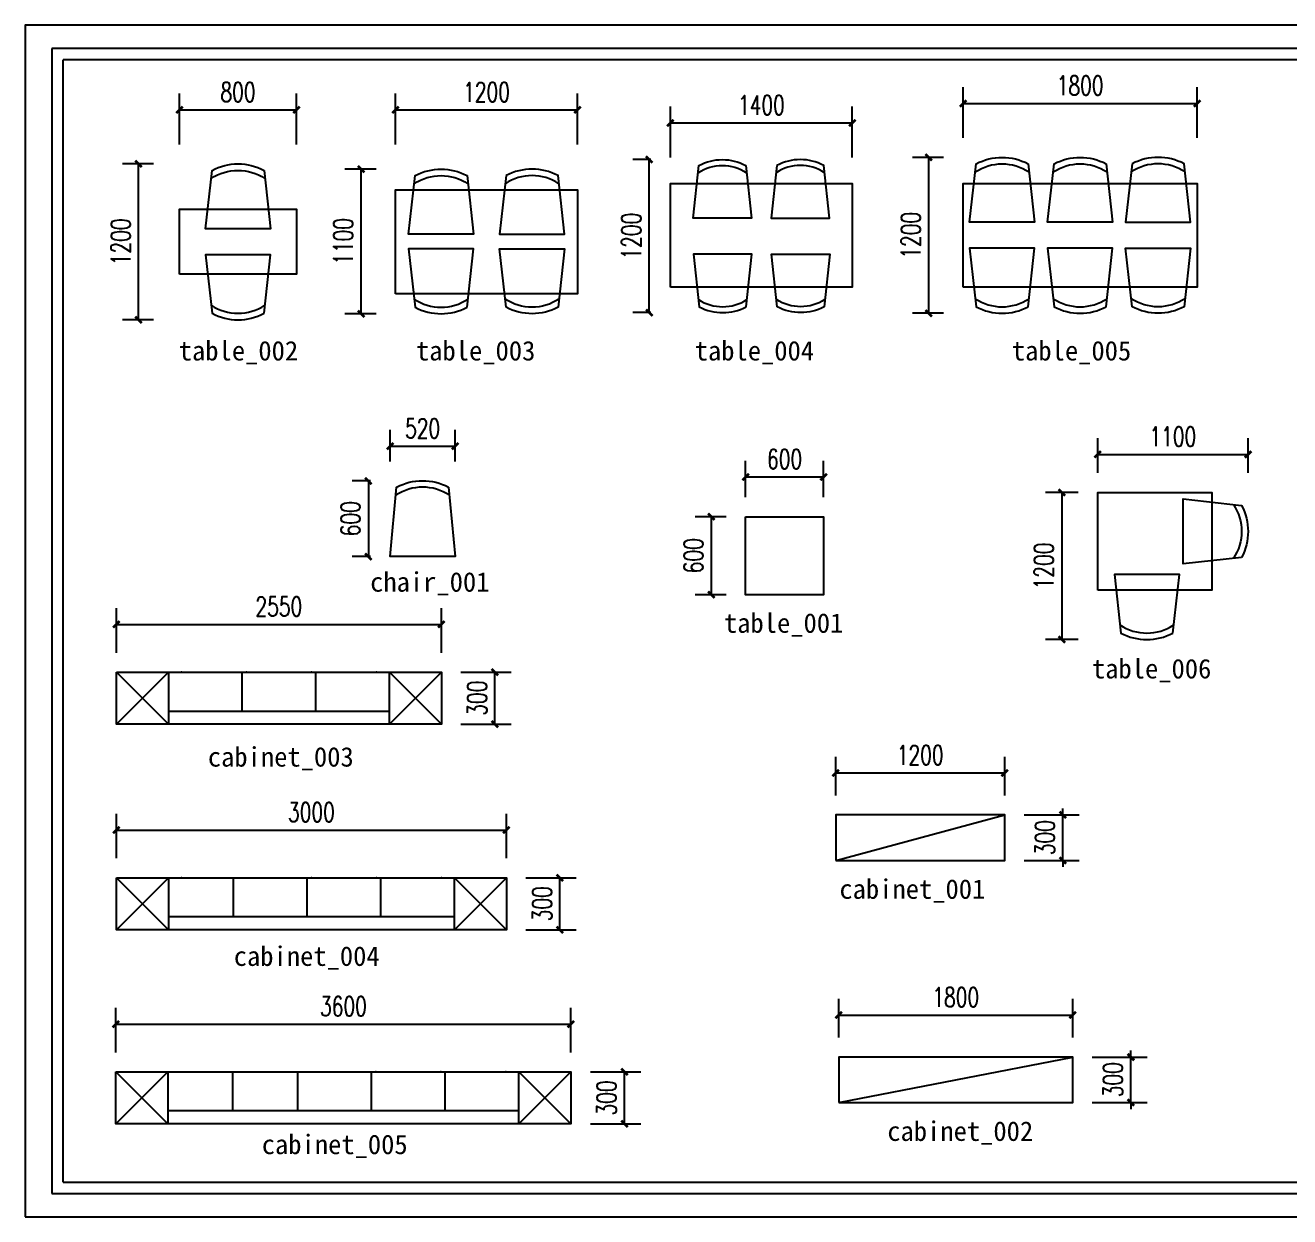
# Model space of a CAD drawing. Extents: x -39284 to 61125, y -120535 to -93658.
# Drawn here: x 33290 to 43017, y -104332 to -95164 of the extents above; entities that cross this region are included whole.
import ezdxf

# ---------------------------------------------------------------- set-up
doc = ezdxf.new("R2010")
doc.units = 0
doc.header["$LTSCALE"] = 1000
doc.header["$MEASUREMENT"] = 0
doc.layers.add('PM-家具', color=146, linetype='Continuous')
doc.layers.add('PUB_DIM', color=3, linetype='Continuous')
doc.styles.add('_TCH_DIM_T3', font='SIMPLEX', dxfattribs={"width": 0.705882, "bigfont": 'GBCBIG'})
doc.styles.get("Standard").update_dxf_attribs({"font": 'gbenor.shx', "bigfont": 'gbcbig.shx'})
doc.dimstyles.new('_TCH_ARCH&&50', dxfattribs={"dimtxt": 148.75, "dimasz": 50, "dimexe": 125, "dimexo": 150, "dimgap": 63.125, "dimtad": 1, "dimdec": 0, "dimzin": 0, "dimdsep": 46, "dimtxsty": '_TCH_DIM_T3', "dimblk": 'ARCHTICK', "dimcen": 0.09, "dimclrt": 7, "dimazin": 2, "dimtfac": 1, "dimtdec": 0, "dimtix": 1, "dimtmove": 2, "dimatfit": 3, "dimfxl": 50, "dimtolj": 1, "dimtzin": 0, "dimarcsym": 0})

# ---------------------------------------------------------------- blocks, each defined once
blk = doc.blocks.new('餐厅摆放方案图例')
at = {"color": 251}
for p, q in [((80419, 2265), (65765, 2265)), ((65765, 2265), (65765, -7996)), ((65765, -7996), (80419, -7996))]:
    blk.add_line(p, q, dxfattribs=at)
for p, q in [((80316, 2162), (65868, 2162)), ((65868, -7893), (65868, 2162)), ((65868, -7893), (80316, -7893))]:
    blk.add_line(p, q)
blk.add_lwpolyline([(65528, -8203), (80626, -8203), (80626, 2472), (65528, 2472)], close=True)
blk = doc.blocks.new('餐椅')
at = {"linetype": 'Continuous'}
blk.add_lwpolyline([(-37122.2, -100189.9), (-36672.2, -100239.9), (-36672.2, -99739.9), (-37122.2, -99789.9, 0.25)], format="xyb", close=True, dxfattribs=at)
at = {"color": 251, "linetype": 'Continuous'}
blk.add_arc((-36747.2, -99989.9), 375, 146.51087, 213.48913, dxfattribs=at)
blk = doc.blocks.new('450椅子')
at = {"linetype": 'Continuous'}
blk.add_lwpolyline([(-38284.4, -105674.4), (-37879.4, -105719.4), (-37879.4, -105269.4), (-38284.4, -105314.4, 0.25)], format="xyb", close=True, dxfattribs=at)
at = {"color": 251, "linetype": 'Continuous'}
blk.add_arc((-37946.9, -105494.4), 337.5, 146.51087, 213.48913, dxfattribs=at)
blk = doc.blocks.new('_ArchTick')
at = {"color": 0, "linetype": 'ByBlock', "const_width": 0.4}
blk.add_lwpolyline([(-0.5, -0.5), (0.5, 0.5)], dxfattribs=at)
blk = doc.blocks.new('*D112')
at = {"layer": 'Defpoints', "color": 0, "transparency": 16777216}
for p in [(42304.6, -95765.4), (40504.6, -96180.5), (42304.6, -96180.5)]:
    blk.add_point(p, dxfattribs=at)
at = {"layer": 'PUB_DIM', "color": 0, "lineweight": -2, "transparency": 16777216}
for p, q in [((40504.6, -96030.5), (40504.6, -95640.4)), ((42304.6, -96030.5), (42304.6, -95640.4)), ((40504.6, -95765.4), (42304.6, -95765.4))]:
    blk.add_line(p, q, dxfattribs=at)
at = {"layer": 'PUB_DIM', "color": 0, "lineweight": -2, "transparency": 16777216, "xscale": 50, "yscale": 50, "zscale": 50, "rotation": 180}
blk.add_blockref('_ArchTick', (40504.6, -95765.4), dxfattribs=at)
at = {"layer": 'PUB_DIM', "color": 0, "lineweight": -2, "transparency": 16777216, "xscale": 50, "yscale": 50, "zscale": 50}
blk.add_blockref('_ArchTick', (42304.6, -95765.4), dxfattribs=at)
at = {"layer": 'PUB_DIM', "color": 7, "transparency": 16777216, "insert": (41404.6, -95627.9), "char_height": 148.75, "attachment_point": 5, "style": '_TCH_DIM_T3'}
blk.add_mtext('\\A1;1800', dxfattribs=at)
blk = doc.blocks.new('*D42')
at = {"layer": 'Defpoints', "color": 0, "transparency": 16777216}
for p in [(40239.8, -96180.5), (40504.6, -96180.5), (40504.6, -97380.5)]:
    blk.add_point(p, dxfattribs=at)
at = {"layer": 'PUB_DIM', "color": 0, "lineweight": -2, "transparency": 16777216}
for p, q in [((40354.6, -96180.5), (40114.8, -96180.5)), ((40239.8, -97380.5), (40239.8, -96180.5)), ((40354.6, -97380.5), (40114.8, -97380.5))]:
    blk.add_line(p, q, dxfattribs=at)
at = {"layer": 'PUB_DIM', "color": 0, "lineweight": -2, "transparency": 16777216, "xscale": 50, "yscale": 50, "zscale": 50}
for p, rotation in [((40239.8, -96180.5), 90), ((40239.8, -97380.5), 270)]:
    blk.add_blockref('_ArchTick', p, dxfattribs=dict(at, rotation=rotation))
at = {"layer": 'PUB_DIM', "color": 7, "transparency": 16777216, "insert": (40102.3, -96780.5), "char_height": 148.75, "attachment_point": 5, "rotation": 90, "style": '_TCH_DIM_T3'}
blk.add_mtext('\\A1;1200', dxfattribs=at)
blk = doc.blocks.new('*D127')
at = {"layer": 'Defpoints', "color": 0, "transparency": 16777216}
for p in [(39652.2, -95915.4), (38252.2, -96330.5), (39652.2, -96330.5)]:
    blk.add_point(p, dxfattribs=at)
at = {"layer": 'PUB_DIM', "color": 0, "lineweight": -2, "transparency": 16777216}
for p, q in [((38252.2, -96180.5), (38252.2, -95790.4)), ((39652.2, -96180.5), (39652.2, -95790.4)), ((38252.2, -95915.4), (39652.2, -95915.4))]:
    blk.add_line(p, q, dxfattribs=at)
at = {"layer": 'PUB_DIM', "color": 0, "lineweight": -2, "transparency": 16777216, "xscale": 50, "yscale": 50, "zscale": 50, "rotation": 180}
blk.add_blockref('_ArchTick', (38252.2, -95915.4), dxfattribs=at)
at = {"layer": 'PUB_DIM', "color": 0, "lineweight": -2, "transparency": 16777216, "xscale": 50, "yscale": 50, "zscale": 50}
blk.add_blockref('_ArchTick', (39652.2, -95915.4), dxfattribs=at)
at = {"layer": 'PUB_DIM', "color": 7, "transparency": 16777216, "insert": (38952.2, -95777.9), "char_height": 148.75, "attachment_point": 5, "style": '_TCH_DIM_T3'}
blk.add_mtext('\\A1;1400', dxfattribs=at)
blk = doc.blocks.new('*D128')
at = {"layer": 'Defpoints', "color": 0, "transparency": 16777216}
for p in [(38089.6, -96197.7), (38252.2, -96197.7), (38252.2, -97375.5)]:
    blk.add_point(p, dxfattribs=at)
at = {"layer": 'PUB_DIM', "color": 0, "lineweight": -2, "transparency": 16777216}
for p, q in [((38102.2, -96197.7), (37964.6, -96197.7)), ((38089.6, -97375.5), (38089.6, -96197.7)), ((38102.2, -97375.5), (37964.6, -97375.5))]:
    blk.add_line(p, q, dxfattribs=at)
at = {"layer": 'PUB_DIM', "color": 0, "lineweight": -2, "transparency": 16777216, "xscale": 50, "yscale": 50, "zscale": 50}
for p, rotation in [((38089.6, -96197.7), 90), ((38089.6, -97375.5), 270)]:
    blk.add_blockref('_ArchTick', p, dxfattribs=dict(at, rotation=rotation))
at = {"layer": 'PUB_DIM', "color": 7, "transparency": 16777216, "insert": (37952.1, -96786.6), "char_height": 148.75, "attachment_point": 5, "rotation": 90, "style": '_TCH_DIM_T3'}
blk.add_mtext('\\A1;1200', dxfattribs=at)
blk = doc.blocks.new('*D125')
at = {"layer": 'Defpoints', "color": 0, "transparency": 16777216}
for p in [(37538.5, -95815.4), (36138.5, -96230.5), (37538.5, -96230.5)]:
    blk.add_point(p, dxfattribs=at)
at = {"layer": 'PUB_DIM', "color": 0, "lineweight": -2, "transparency": 16777216}
for p, q in [((36138.5, -96080.5), (36138.5, -95690.4)), ((37538.5, -96080.5), (37538.5, -95690.4)), ((36138.5, -95815.4), (37538.5, -95815.4))]:
    blk.add_line(p, q, dxfattribs=at)
at = {"layer": 'PUB_DIM', "color": 0, "lineweight": -2, "transparency": 16777216, "xscale": 50, "yscale": 50, "zscale": 50, "rotation": 180}
blk.add_blockref('_ArchTick', (36138.5, -95815.4), dxfattribs=at)
at = {"layer": 'PUB_DIM', "color": 0, "lineweight": -2, "transparency": 16777216, "xscale": 50, "yscale": 50, "zscale": 50}
blk.add_blockref('_ArchTick', (37538.5, -95815.4), dxfattribs=at)
at = {"layer": 'PUB_DIM', "color": 7, "transparency": 16777216, "insert": (36838.5, -95677.9), "char_height": 148.75, "attachment_point": 5, "style": '_TCH_DIM_T3'}
blk.add_mtext('\\A1;1200', dxfattribs=at)
blk = doc.blocks.new('*D126')
at = {"layer": 'Defpoints', "color": 0, "transparency": 16777216}
for p in [(35873.7, -96270.9), (36138.5, -96270.9), (36138.5, -97383.5)]:
    blk.add_point(p, dxfattribs=at)
at = {"layer": 'PUB_DIM', "color": 0, "lineweight": -2, "transparency": 16777216}
for p, q in [((35988.5, -96270.9), (35748.7, -96270.9)), ((35873.7, -97383.5), (35873.7, -96270.9)), ((35988.5, -97383.5), (35748.7, -97383.5))]:
    blk.add_line(p, q, dxfattribs=at)
at = {"layer": 'PUB_DIM', "color": 0, "lineweight": -2, "transparency": 16777216, "xscale": 50, "yscale": 50, "zscale": 50}
for p, rotation in [((35873.7, -96270.9), 90), ((35873.7, -97383.5), 270)]:
    blk.add_blockref('_ArchTick', p, dxfattribs=dict(at, rotation=rotation))
at = {"layer": 'PUB_DIM', "color": 7, "transparency": 16777216, "insert": (35736.2, -96827.2), "char_height": 148.75, "attachment_point": 5, "rotation": 90, "style": '_TCH_DIM_T3'}
blk.add_mtext('\\A1;1100', dxfattribs=at)
blk = doc.blocks.new('*D124')
at = {"layer": 'Defpoints', "color": 0, "transparency": 16777216}
for p in [(35376.2, -95815.4), (34476.2, -96230.5), (35376.2, -96230.5)]:
    blk.add_point(p, dxfattribs=at)
at = {"layer": 'PUB_DIM', "color": 0, "lineweight": -2, "transparency": 16777216}
for p, q in [((34476.2, -96080.5), (34476.2, -95690.4)), ((35376.2, -96080.5), (35376.2, -95690.4)), ((34476.2, -95815.4), (35376.2, -95815.4))]:
    blk.add_line(p, q, dxfattribs=at)
at = {"layer": 'PUB_DIM', "color": 0, "lineweight": -2, "transparency": 16777216, "xscale": 50, "yscale": 50, "zscale": 50, "rotation": 180}
blk.add_blockref('_ArchTick', (34476.2, -95815.4), dxfattribs=at)
at = {"layer": 'PUB_DIM', "color": 0, "lineweight": -2, "transparency": 16777216, "xscale": 50, "yscale": 50, "zscale": 50}
blk.add_blockref('_ArchTick', (35376.2, -95815.4), dxfattribs=at)
at = {"layer": 'PUB_DIM', "color": 7, "transparency": 16777216, "insert": (34926.2, -95677.9), "char_height": 148.75, "attachment_point": 5, "style": '_TCH_DIM_T3'}
blk.add_mtext('\\A1;800', dxfattribs=at)
blk = doc.blocks.new('*D48')
at = {"layer": 'Defpoints', "color": 0, "transparency": 16777216}
for p in [(34161.5, -96230.5), (34426.2, -96230.5), (34426.2, -97430.5)]:
    blk.add_point(p, dxfattribs=at)
at = {"layer": 'PUB_DIM', "color": 0, "lineweight": -2, "transparency": 16777216}
for p, q in [((34276.2, -96230.5), (34036.5, -96230.5)), ((34161.5, -97430.5), (34161.5, -96230.5)), ((34276.2, -97430.5), (34036.5, -97430.5))]:
    blk.add_line(p, q, dxfattribs=at)
at = {"layer": 'PUB_DIM', "color": 0, "lineweight": -2, "transparency": 16777216, "xscale": 50, "yscale": 50, "zscale": 50}
for p, rotation in [((34161.5, -96230.5), 90), ((34161.5, -97430.5), 270)]:
    blk.add_blockref('_ArchTick', p, dxfattribs=dict(at, rotation=rotation))
at = {"layer": 'PUB_DIM', "color": 7, "transparency": 16777216, "insert": (34024, -96830.5), "char_height": 148.75, "attachment_point": 5, "rotation": 90, "style": '_TCH_DIM_T3'}
blk.add_mtext('\\A1;1200', dxfattribs=at)
blk = doc.blocks.new('*D141')
at = {"layer": 'Defpoints', "color": 0, "transparency": 16777216}
for p in [(41347.5, -103103.6), (41794.8, -103103.6), (41347.5, -103453.6)]:
    blk.add_point(p, dxfattribs=at)
at = {"layer": 'PUB_DIM', "color": 0, "lineweight": -2, "transparency": 16777216}
for p, q in [((41497.5, -103103.6), (41919.8, -103103.6)), ((41794.8, -103103.6), (41794.8, -103053.6)), ((41794.8, -103453.6), (41794.8, -103103.6)), ((41497.5, -103453.6), (41919.8, -103453.6)), ((41794.8, -103453.6), (41794.8, -103503.6))]:
    blk.add_line(p, q, dxfattribs=at)
at = {"layer": 'PUB_DIM', "color": 0, "lineweight": -2, "transparency": 16777216, "xscale": 50, "yscale": 50, "zscale": 50}
for p, rotation in [((41794.8, -103103.6), 270), ((41794.8, -103453.6), 90)]:
    blk.add_blockref('_ArchTick', p, dxfattribs=dict(at, rotation=rotation))
at = {"layer": 'PUB_DIM', "color": 7, "transparency": 16777216, "insert": (41657.3, -103278.6), "char_height": 148.75, "attachment_point": 5, "rotation": 90, "style": '_TCH_DIM_T3'}
blk.add_mtext('\\A1;300', dxfattribs=at)
blk = doc.blocks.new('*D142')
at = {"layer": 'Defpoints', "color": 0, "transparency": 16777216}
for p in [(41347.5, -102780.4), (39547.5, -103103.6), (41347.5, -103103.6)]:
    blk.add_point(p, dxfattribs=at)
at = {"layer": 'PUB_DIM', "color": 0, "lineweight": -2, "transparency": 16777216}
for p, q in [((39547.5, -102953.6), (39547.5, -102655.4)), ((41347.5, -102953.6), (41347.5, -102655.4)), ((39547.5, -102780.4), (41347.5, -102780.4))]:
    blk.add_line(p, q, dxfattribs=at)
at = {"layer": 'PUB_DIM', "color": 0, "lineweight": -2, "transparency": 16777216, "xscale": 50, "yscale": 50, "zscale": 50, "rotation": 180}
blk.add_blockref('_ArchTick', (39547.5, -102780.4), dxfattribs=at)
at = {"layer": 'PUB_DIM', "color": 0, "lineweight": -2, "transparency": 16777216, "xscale": 50, "yscale": 50, "zscale": 50}
blk.add_blockref('_ArchTick', (41347.5, -102780.4), dxfattribs=at)
at = {"layer": 'PUB_DIM', "color": 7, "transparency": 16777216, "insert": (40447.5, -102642.9), "char_height": 148.75, "attachment_point": 5, "style": '_TCH_DIM_T3'}
blk.add_mtext('\\A1;1800', dxfattribs=at)
blk = doc.blocks.new('*D140')
at = {"layer": 'Defpoints', "color": 0, "transparency": 16777216}
for p in [(40824.5, -101240.8), (41271.8, -101240.8), (40824.5, -101590.8)]:
    blk.add_point(p, dxfattribs=at)
at = {"layer": 'PUB_DIM', "color": 0, "lineweight": -2, "transparency": 16777216}
for p, q in [((40974.5, -101240.8), (41396.8, -101240.8)), ((41271.8, -101240.8), (41271.8, -101190.8)), ((41271.8, -101590.8), (41271.8, -101240.8)), ((40974.5, -101590.8), (41396.8, -101590.8)), ((41271.8, -101590.8), (41271.8, -101640.8))]:
    blk.add_line(p, q, dxfattribs=at)
at = {"layer": 'PUB_DIM', "color": 0, "lineweight": -2, "transparency": 16777216, "xscale": 50, "yscale": 50, "zscale": 50}
for p, rotation in [((41271.8, -101240.8), 270), ((41271.8, -101590.8), 90)]:
    blk.add_blockref('_ArchTick', p, dxfattribs=dict(at, rotation=rotation))
at = {"layer": 'PUB_DIM', "color": 7, "transparency": 16777216, "insert": (41134.3, -101415.8), "char_height": 148.75, "attachment_point": 5, "rotation": 90, "style": '_TCH_DIM_T3'}
blk.add_mtext('\\A1;300', dxfattribs=at)
blk = doc.blocks.new('*D139')
at = {"layer": 'Defpoints', "color": 0, "transparency": 16777216}
for p in [(40824.5, -100917.6), (39524.5, -101240.8), (40824.5, -101240.8)]:
    blk.add_point(p, dxfattribs=at)
at = {"layer": 'PUB_DIM', "color": 0, "lineweight": -2, "transparency": 16777216}
for p, q in [((39524.5, -101090.8), (39524.5, -100792.6)), ((40824.5, -101090.8), (40824.5, -100792.6)), ((39524.5, -100917.6), (40824.5, -100917.6))]:
    blk.add_line(p, q, dxfattribs=at)
at = {"layer": 'PUB_DIM', "color": 0, "lineweight": -2, "transparency": 16777216, "xscale": 50, "yscale": 50, "zscale": 50, "rotation": 180}
blk.add_blockref('_ArchTick', (39524.5, -100917.6), dxfattribs=at)
at = {"layer": 'PUB_DIM', "color": 0, "lineweight": -2, "transparency": 16777216, "xscale": 50, "yscale": 50, "zscale": 50}
blk.add_blockref('_ArchTick', (40824.5, -100917.6), dxfattribs=at)
at = {"layer": 'PUB_DIM', "color": 7, "transparency": 16777216, "insert": (40174.5, -100780.1), "char_height": 148.75, "attachment_point": 5, "style": '_TCH_DIM_T3'}
blk.add_mtext('\\A1;1200', dxfattribs=at)
blk = doc.blocks.new('*D148')
at = {"layer": 'Defpoints', "color": 0, "transparency": 16777216}
for p in [(37487.3, -103218.3), (37899.4, -103218.3), (37487.3, -103618.3)]:
    blk.add_point(p, dxfattribs=at)
at = {"layer": 'PUB_DIM', "color": 0, "lineweight": -2, "transparency": 16777216}
for p, q in [((37637.3, -103218.3), (38024.4, -103218.3)), ((37899.4, -103618.3), (37899.4, -103218.3)), ((37637.3, -103618.3), (38024.4, -103618.3))]:
    blk.add_line(p, q, dxfattribs=at)
at = {"layer": 'PUB_DIM', "color": 0, "lineweight": -2, "transparency": 16777216, "xscale": 50, "yscale": 50, "zscale": 50}
for p, rotation in [((37899.4, -103218.3), 90), ((37899.4, -103618.3), 270)]:
    blk.add_blockref('_ArchTick', p, dxfattribs=dict(at, rotation=rotation))
at = {"layer": 'PUB_DIM', "color": 7, "transparency": 16777216, "insert": (37761.9, -103418.3), "char_height": 148.75, "attachment_point": 5, "rotation": 90, "style": '_TCH_DIM_T3'}
blk.add_mtext('\\A1;300', dxfattribs=at)
blk = doc.blocks.new('*D147')
at = {"layer": 'Defpoints', "color": 0, "transparency": 16777216}
for p in [(37487.3, -102850.6), (33987.3, -103218.3), (37487.3, -103218.3)]:
    blk.add_point(p, dxfattribs=at)
at = {"layer": 'PUB_DIM', "color": 0, "lineweight": -2, "transparency": 16777216}
for p, q in [((33987.3, -103068.3), (33987.3, -102725.6)), ((37487.3, -103068.3), (37487.3, -102725.6)), ((33987.3, -102850.6), (37487.3, -102850.6))]:
    blk.add_line(p, q, dxfattribs=at)
at = {"layer": 'PUB_DIM', "color": 0, "lineweight": -2, "transparency": 16777216, "xscale": 50, "yscale": 50, "zscale": 50, "rotation": 180}
blk.add_blockref('_ArchTick', (33987.3, -102850.6), dxfattribs=at)
at = {"layer": 'PUB_DIM', "color": 0, "lineweight": -2, "transparency": 16777216, "xscale": 50, "yscale": 50, "zscale": 50}
blk.add_blockref('_ArchTick', (37487.3, -102850.6), dxfattribs=at)
at = {"layer": 'PUB_DIM', "color": 7, "transparency": 16777216, "insert": (35737.3, -102713.1), "char_height": 148.75, "attachment_point": 5, "style": '_TCH_DIM_T3'}
blk.add_mtext('\\A1;3600', dxfattribs=at)
blk = doc.blocks.new('*D146')
at = {"layer": 'Defpoints', "color": 0, "transparency": 16777216}
for p in [(36990.7, -101724.6), (37402.8, -101724.6), (36990.7, -102124.6)]:
    blk.add_point(p, dxfattribs=at)
at = {"layer": 'PUB_DIM', "color": 0, "lineweight": -2, "transparency": 16777216}
for p, q in [((37140.7, -101724.6), (37527.8, -101724.6)), ((37402.8, -102124.6), (37402.8, -101724.6)), ((37140.7, -102124.6), (37527.8, -102124.6))]:
    blk.add_line(p, q, dxfattribs=at)
at = {"layer": 'PUB_DIM', "color": 0, "lineweight": -2, "transparency": 16777216, "xscale": 50, "yscale": 50, "zscale": 50}
for p, rotation in [((37402.8, -101724.6), 90), ((37402.8, -102124.6), 270)]:
    blk.add_blockref('_ArchTick', p, dxfattribs=dict(at, rotation=rotation))
at = {"layer": 'PUB_DIM', "color": 7, "transparency": 16777216, "insert": (37265.3, -101924.6), "char_height": 148.75, "attachment_point": 5, "rotation": 90, "style": '_TCH_DIM_T3'}
blk.add_mtext('\\A1;300', dxfattribs=at)
blk = doc.blocks.new('*D64')
at = {"layer": 'Defpoints', "color": 0, "transparency": 16777216}
for p in [(36990.7, -101356.9), (33990.7, -101724.6), (36990.7, -101724.6)]:
    blk.add_point(p, dxfattribs=at)
at = {"layer": 'PUB_DIM', "color": 0, "lineweight": -2, "transparency": 16777216}
for p, q in [((33990.7, -101574.6), (33990.7, -101231.9)), ((36990.7, -101574.6), (36990.7, -101231.9)), ((33990.7, -101356.9), (36990.7, -101356.9))]:
    blk.add_line(p, q, dxfattribs=at)
at = {"layer": 'PUB_DIM', "color": 0, "lineweight": -2, "transparency": 16777216, "xscale": 50, "yscale": 50, "zscale": 50, "rotation": 180}
blk.add_blockref('_ArchTick', (33990.7, -101356.9), dxfattribs=at)
at = {"layer": 'PUB_DIM', "color": 0, "lineweight": -2, "transparency": 16777216, "xscale": 50, "yscale": 50, "zscale": 50}
blk.add_blockref('_ArchTick', (36990.7, -101356.9), dxfattribs=at)
at = {"layer": 'PUB_DIM', "color": 7, "transparency": 16777216, "insert": (35490.7, -101219.4), "char_height": 148.75, "attachment_point": 5, "style": '_TCH_DIM_T3'}
blk.add_mtext('\\A1;3000', dxfattribs=at)
blk = doc.blocks.new('*D145')
at = {"layer": 'Defpoints', "color": 0, "transparency": 16777216}
for p in [(36490.7, -100142.3), (36902.8, -100142.3), (36490.7, -100542.3)]:
    blk.add_point(p, dxfattribs=at)
at = {"layer": 'PUB_DIM', "color": 0, "lineweight": -2, "transparency": 16777216}
for p, q in [((36640.7, -100142.3), (37027.8, -100142.3)), ((36902.8, -100542.3), (36902.8, -100142.3)), ((36640.7, -100542.3), (37027.8, -100542.3))]:
    blk.add_line(p, q, dxfattribs=at)
at = {"layer": 'PUB_DIM', "color": 0, "lineweight": -2, "transparency": 16777216, "xscale": 50, "yscale": 50, "zscale": 50}
for p, rotation in [((36902.8, -100142.3), 90), ((36902.8, -100542.3), 270)]:
    blk.add_blockref('_ArchTick', p, dxfattribs=dict(at, rotation=rotation))
at = {"layer": 'PUB_DIM', "color": 7, "transparency": 16777216, "insert": (36765.3, -100342.3), "char_height": 148.75, "attachment_point": 5, "rotation": 90, "style": '_TCH_DIM_T3'}
blk.add_mtext('\\A1;300', dxfattribs=at)
blk = doc.blocks.new('*D144')
at = {"layer": 'Defpoints', "color": 0, "transparency": 16777216}
for p in [(36490.7, -99774.7), (33990.7, -100142.3), (36490.7, -100142.3)]:
    blk.add_point(p, dxfattribs=at)
at = {"layer": 'PUB_DIM', "color": 0, "lineweight": -2, "transparency": 16777216}
for p, q in [((33990.7, -99992.3), (33990.7, -99649.7)), ((36490.7, -99992.3), (36490.7, -99649.7)), ((33990.7, -99774.7), (36490.7, -99774.7))]:
    blk.add_line(p, q, dxfattribs=at)
at = {"layer": 'PUB_DIM', "color": 0, "lineweight": -2, "transparency": 16777216, "xscale": 50, "yscale": 50, "zscale": 50, "rotation": 180}
blk.add_blockref('_ArchTick', (33990.7, -99774.7), dxfattribs=at)
at = {"layer": 'PUB_DIM', "color": 0, "lineweight": -2, "transparency": 16777216, "xscale": 50, "yscale": 50, "zscale": 50}
blk.add_blockref('_ArchTick', (36490.7, -99774.7), dxfattribs=at)
at = {"layer": 'PUB_DIM', "color": 7, "transparency": 16777216, "insert": (35240.7, -99637.2), "char_height": 148.75, "attachment_point": 5, "style": '_TCH_DIM_T3'}
blk.add_mtext('\\A1;2550', dxfattribs=at)
blk = doc.blocks.new('*D113')
at = {"layer": 'Defpoints', "color": 0, "transparency": 16777216}
for p in [(36596.5, -98403.5), (36096.5, -98670.8), (36596.5, -98670.8)]:
    blk.add_point(p, dxfattribs=at)
at = {"layer": 'PUB_DIM', "color": 0, "lineweight": -2, "transparency": 16777216}
for p, q in [((36096.5, -98520.8), (36096.5, -98278.5)), ((36596.5, -98520.8), (36596.5, -98278.5)), ((36096.5, -98403.5), (36596.5, -98403.5))]:
    blk.add_line(p, q, dxfattribs=at)
at = {"layer": 'PUB_DIM', "color": 0, "lineweight": -2, "transparency": 16777216, "xscale": 50, "yscale": 50, "zscale": 50, "rotation": 180}
blk.add_blockref('_ArchTick', (36096.5, -98403.5), dxfattribs=at)
at = {"layer": 'PUB_DIM', "color": 0, "lineweight": -2, "transparency": 16777216, "xscale": 50, "yscale": 50, "zscale": 50}
blk.add_blockref('_ArchTick', (36596.5, -98403.5), dxfattribs=at)
at = {"layer": 'PUB_DIM', "color": 7, "transparency": 16777216, "insert": (36346.5, -98266), "char_height": 148.75, "attachment_point": 5, "style": '_TCH_DIM_T3'}
blk.add_mtext('\\A1;520', dxfattribs=at)
blk = doc.blocks.new('*D114')
at = {"layer": 'Defpoints', "color": 0, "transparency": 16777216}
for p in [(36096.5, -98670.8), (35929.1, -99252.4), (36096.5, -99252.4)]:
    blk.add_point(p, dxfattribs=at)
at = {"layer": 'PUB_DIM', "color": 0, "lineweight": -2, "transparency": 16777216}
for p, q in [((35946.5, -98670.8), (35804.1, -98670.8)), ((35929.1, -98670.8), (35929.1, -99252.4)), ((35946.5, -99252.4), (35804.1, -99252.4))]:
    blk.add_line(p, q, dxfattribs=at)
at = {"layer": 'PUB_DIM', "color": 0, "lineweight": -2, "transparency": 16777216, "xscale": 50, "yscale": 50, "zscale": 50}
for p, rotation in [((35929.1, -98670.8), 90), ((35929.1, -99252.4), 270)]:
    blk.add_blockref('_ArchTick', p, dxfattribs=dict(at, rotation=rotation))
at = {"layer": 'PUB_DIM', "color": 7, "transparency": 16777216, "insert": (35791.6, -98961.6), "char_height": 148.75, "attachment_point": 5, "rotation": 90, "style": '_TCH_DIM_T3'}
blk.add_mtext('\\A1;600', dxfattribs=at)
blk = doc.blocks.new('*D116')
at = {"layer": 'Defpoints', "color": 0, "transparency": 16777216}
for p in [(38831, -98946.2), (38567.5, -99546.2), (38831, -99546.2)]:
    blk.add_point(p, dxfattribs=at)
at = {"layer": 'PUB_DIM', "color": 0, "lineweight": -2, "transparency": 16777216}
for p, q in [((38681, -98946.2), (38442.5, -98946.2)), ((38567.5, -98946.2), (38567.5, -99546.2)), ((38681, -99546.2), (38442.5, -99546.2))]:
    blk.add_line(p, q, dxfattribs=at)
at = {"layer": 'PUB_DIM', "color": 0, "lineweight": -2, "transparency": 16777216, "xscale": 50, "yscale": 50, "zscale": 50}
for p, rotation in [((38567.5, -98946.2), 90), ((38567.5, -99546.2), 270)]:
    blk.add_blockref('_ArchTick', p, dxfattribs=dict(at, rotation=rotation))
at = {"layer": 'PUB_DIM', "color": 7, "transparency": 16777216, "insert": (38430, -99246.2), "char_height": 148.75, "attachment_point": 5, "rotation": 90, "style": '_TCH_DIM_T3'}
blk.add_mtext('\\A1;600', dxfattribs=at)
blk = doc.blocks.new('*D118')
at = {"layer": 'Defpoints', "color": 0, "transparency": 16777216}
for p in [(39431, -98639.7), (38831, -98946.2), (39431, -98946.2)]:
    blk.add_point(p, dxfattribs=at)
at = {"layer": 'PUB_DIM', "color": 0, "lineweight": -2, "transparency": 16777216}
for p, q in [((38831, -98796.2), (38831, -98514.7)), ((39431, -98796.2), (39431, -98514.7)), ((38831, -98639.7), (39431, -98639.7))]:
    blk.add_line(p, q, dxfattribs=at)
at = {"layer": 'PUB_DIM', "color": 0, "lineweight": -2, "transparency": 16777216, "xscale": 50, "yscale": 50, "zscale": 50, "rotation": 180}
blk.add_blockref('_ArchTick', (38831, -98639.7), dxfattribs=at)
at = {"layer": 'PUB_DIM', "color": 0, "lineweight": -2, "transparency": 16777216, "xscale": 50, "yscale": 50, "zscale": 50}
blk.add_blockref('_ArchTick', (39431, -98639.7), dxfattribs=at)
at = {"layer": 'PUB_DIM', "color": 7, "transparency": 16777216, "insert": (39131, -98502.2), "char_height": 148.75, "attachment_point": 5, "style": '_TCH_DIM_T3'}
blk.add_mtext('\\A1;600', dxfattribs=at)
blk = doc.blocks.new('*D122')
at = {"layer": 'Defpoints', "color": 0, "transparency": 16777216}
for p in [(41539.5, -98759.2), (41263, -99891.1), (41539.5, -99891.1)]:
    blk.add_point(p, dxfattribs=at)
at = {"layer": 'PUB_DIM', "color": 0, "lineweight": -2, "transparency": 16777216}
for p, q in [((41389.5, -98759.2), (41138, -98759.2)), ((41263, -98759.2), (41263, -99891.1)), ((41389.5, -99891.1), (41138, -99891.1))]:
    blk.add_line(p, q, dxfattribs=at)
at = {"layer": 'PUB_DIM', "color": 0, "lineweight": -2, "transparency": 16777216, "xscale": 50, "yscale": 50, "zscale": 50}
for p, rotation in [((41263, -98759.2), 90), ((41263, -99891.1), 270)]:
    blk.add_blockref('_ArchTick', p, dxfattribs=dict(at, rotation=rotation))
at = {"layer": 'PUB_DIM', "color": 7, "transparency": 16777216, "insert": (41125.5, -99325.1), "char_height": 148.75, "attachment_point": 5, "rotation": 90, "style": '_TCH_DIM_T3'}
blk.add_mtext('\\A1;1200', dxfattribs=at)
blk = doc.blocks.new('*D123')
at = {"layer": 'Defpoints', "color": 0, "transparency": 16777216}
for p in [(42696.2, -98466.9), (41539.5, -98759.2), (42696.2, -98759.2)]:
    blk.add_point(p, dxfattribs=at)
at = {"layer": 'PUB_DIM', "color": 0, "lineweight": -2, "transparency": 16777216}
for p, q in [((41539.5, -98609.2), (41539.5, -98341.9)), ((42696.2, -98609.2), (42696.2, -98341.9)), ((41539.5, -98466.9), (42696.2, -98466.9))]:
    blk.add_line(p, q, dxfattribs=at)
at = {"layer": 'PUB_DIM', "color": 0, "lineweight": -2, "transparency": 16777216, "xscale": 50, "yscale": 50, "zscale": 50, "rotation": 180}
blk.add_blockref('_ArchTick', (41539.5, -98466.9), dxfattribs=at)
at = {"layer": 'PUB_DIM', "color": 0, "lineweight": -2, "transparency": 16777216, "xscale": 50, "yscale": 50, "zscale": 50}
blk.add_blockref('_ArchTick', (42696.2, -98466.9), dxfattribs=at)
at = {"layer": 'PUB_DIM', "color": 7, "transparency": 16777216, "insert": (42117.8, -98329.4), "char_height": 148.75, "width": 6.125, "attachment_point": 5, "style": '_TCH_DIM_T3'}
blk.add_mtext('\\A1;1100', dxfattribs=at)

msp = doc.modelspace()

# ---------------------------------------------------------------- linework, layer by layer
at = {"linetype": 'Continuous'}
msp.add_lwpolyline([(36546.5, -98718.6), (36596.5, -99252.4), (36096.5, -99252.4), (36146.5, -98718.6, -0.25)], format="xyb", close=True, dxfattribs=at)
at = {"color": 251, "linetype": 'Continuous'}
msp.add_arc((36346.5, -99093.6), 375, 56.51087, 123.48913, dxfattribs=at)
at = {"color": 146}
for p in [(35987.3, -103218.3), (36487.3, -103218.3), (36987.3, -103218.3)]:
    msp.add_point(p, dxfattribs=at)
at = {"layer": 'PM-家具', "color": 251}
for p, q in [((34390.7, -100542.3), (33990.7, -100142.3)), ((33990.7, -100542.3), (34390.7, -100142.3)), ((34957.3, -100442.3), (34957.3, -100142.3)), ((35524, -100442.3), (35524, -100142.3)), ((36490.7, -100542.3), (36090.7, -100142.3)), ((36090.7, -100542.3), (36490.7, -100142.3)), ((34390.7, -100442.3), (36090.7, -100442.3)), ((39524.5, -101590.8), (40824.5, -101240.8)), ((33990.7, -102124.6), (34390.7, -101724.6)), ((34390.7, -102124.6), (33990.7, -101724.6)), ((34890.7, -102024.6), (34890.7, -101724.6)), ((35457.3, -102024.6), (35457.3, -101724.6)), ((36024, -102024.6), (36024, -101724.6)), ((36590.7, -102124.6), (36990.7, -101724.6)), ((36990.7, -102124.6), (36590.7, -101724.6)), ((36590.7, -102024.6), (34390.7, -102024.6)), ((39547.5, -103453.6), (41347.5, -103103.6)), ((33987.3, -103618.3), (34387.3, -103218.3)), ((34387.3, -103618.3), (33987.3, -103218.3)), ((34887.3, -103518.3), (34887.3, -103218.3)), ((35387.3, -103518.3), (35387.3, -103218.3)), ((35954, -103518.3), (35954, -103218.3)), ((36520.6, -103518.3), (36520.6, -103218.3)), ((37087.3, -103618.3), (37487.3, -103218.3)), ((37487.3, -103618.3), (37087.3, -103218.3)), ((37087.3, -103518.3), (34387.3, -103518.3))]:
    msp.add_line(p, q, dxfattribs=at)
at = {"layer": 'PM-家具'}
msp.add_line((36090.7, -100542.3), (36090.7, -100142.3), dxfattribs=at)
for points in [[(38252.2, -97180.5), (38252.2, -96380.5), (39652.2, -96380.5), (39652.2, -97180.5)], [(40504.6, -97180.5), (40504.6, -96380.5), (42304.6, -96380.5), (42304.6, -97180.5)], [(36138.5, -97230.5), (36138.5, -96430.5), (37538.5, -96430.5), (37538.5, -97230.5)], [(34476.2, -97080.5), (34476.2, -96580.5), (35376.2, -96580.5), (35376.2, -97080.5)], [(41539.5, -99510.5), (41539.5, -98759.2), (42417.9, -98759.2), (42417.9, -99510.5)], [(38831, -98946.2), (39431, -98946.2), (39431, -99546.2), (38831, -99546.2)], [(33990.7, -100142.3), (34390.7, -100142.3), (34390.7, -100542.3), (33990.7, -100542.3)], [(33990.7, -100142.3), (36490.7, -100142.3), (36490.7, -100542.3), (33990.7, -100542.3)], [(36090.7, -100142.3), (36490.7, -100142.3), (36490.7, -100542.3), (36090.7, -100542.3)], [(39524.5, -101590.8), (40824.5, -101590.8), (40824.5, -101240.8), (39524.5, -101240.8)], [(33990.7, -101724.6), (36990.7, -101724.6), (36990.7, -102124.6), (33990.7, -102124.6)], [(33990.7, -101724.6), (34390.7, -101724.6), (34390.7, -102124.6), (33990.7, -102124.6)], [(36590.7, -101724.6), (36990.7, -101724.6), (36990.7, -102124.6), (36590.7, -102124.6)], [(39547.5, -103453.6), (41347.5, -103453.6), (41347.5, -103103.6), (39547.5, -103103.6)], [(33987.3, -103218.3), (34387.3, -103218.3), (34387.3, -103618.3), (33987.3, -103618.3)], [(33987.3, -103218.3), (37487.3, -103218.3), (37487.3, -103618.3), (33987.3, -103618.3)], [(37087.3, -103218.3), (37487.3, -103218.3), (37487.3, -103618.3), (37087.3, -103618.3)]]:
    msp.add_lwpolyline(points, close=True, dxfattribs=at)
for p in [(34490.7, -100142.3), (34990.7, -100142.3), (35490.7, -100142.3), (35990.7, -100142.3), (34490.7, -101724.6), (35490.7, -101724.6), (35990.7, -101724.6), (36490.7, -101724.6)]:
    msp.add_point(p, dxfattribs=at)

# ---------------------------------------------------------------- block references
at = {"xscale": 0.8588563178291333, "yscale": 0.8588563178291333, "zscale": 0.8588563178291333}
msp.add_blockref('餐厅摆放方案图例', (-22989.6, -97287.3), dxfattribs=at)
at = {"layer": 'PM-家具', "xscale": -1}
for name, p, rotation in [('450椅子', (-66842.2, -134527.2), 90), ('餐椅', (-59185.3, -133352.7), 90), ('餐椅', (-58585.3, -133352.7), 90), ('餐椅', (-65063.6, -133402.7), 90), ('餐椅', (-63501.4, -133443.2), 90), ('餐椅', (137178.4, -60211.3), 270), ('450椅子', (144749.5, -59046), 270), ('餐椅', (141994.4, -60208.3), 270)]:
    msp.add_blockref(name, p, dxfattribs=dict(at, rotation=rotation))
at = {"layer": 'PM-家具'}
for name, p, rotation in [('450椅子', (144746.6, -134527.2), 270), ('餐椅', (141994.4, -133352.7), 270), ('餐椅', (137178.4, -133443.2), 270), ('餐椅', (-65063.6, -60258.3), 90), ('餐椅', (-63501.4, -60211.3), 90), ('450椅子', (-66839.3, -59046), 90), ('餐椅', (-59185.3, -60208.3), 90), ('餐椅', (-58585.3, -60208.3), 90), ('餐椅', (-58071.9, -62718.9), 90)]:
    msp.add_blockref(name, p, dxfattribs=dict(at, rotation=rotation))
at = {"layer": 'PM-家具', "xscale": -1}
msp.add_blockref('餐椅', (5523.9, 930.7), dxfattribs=at)

# ---------------------------------------------------------------- texts
at = {"char_height": 150, "attachment_point": 1}
for s, insert in [('{\\f@FangSong|b0|i0|c134|p49;table_002}', (34470.6, -97593.6)), ('{\\f@FangSong|b0|i0|c134|p49;table_003}', (36295.3, -97593.6)), ('{\\f@FangSong|b0|i0|c134|p49;table_004}', (38439.7, -97593.6)), ('{\\f@FangSong|b0|i0|c134|p49;table_005}', (40879.2, -97593.6)), ('{\\f@FangSong|b0|i0|c134|p49;chair_001}', (35942.5, -99372.8)), ('{\\f@FangSong|b0|i0|c134|p49;table_001}', (38664.6, -99689)), ('{\\f@FangSong|b0|i0|c134|p49;table_006}', (41495.5, -100040.4)), ('{\\f@FangSong|b0|i0|c134|p49;cabinet_003}', (34694.1, -100718.7)), ('{\\f@FangSong|b0|i0|c134|p49;cabinet_001}', (39552.6, -101736.1)), ('{\\f@FangSong|b0|i0|c134|p49;cabinet_004}', (34893.5, -102252.3)), ('{\\f@FangSong|b0|i0|c134|p49;cabinet_002}', (39921, -103599)), ('{\\f@FangSong|b0|i0|c134|p49;cabinet_005}', (35108.9, -103701))]:
    msp.add_mtext_dynamic_manual_height_columns(s, width=1434.402, gutter_width=1750, heights=[0], dxfattribs=dict(at, insert=insert))

# ---------------------------------------------------------------- dimensions: what is measured, and where the dimension line sits
at = {"layer": 'PUB_DIM'}
for p1, p2, distance, text, picture, middle in [((34476.2, -96230.5), (35376.2, -96230.5), 415.1, '800', '*D124', (34926.2, -95677.9)), ((36138.5, -96230.5), (37538.5, -96230.5), 415.1, '1200', '*D125', (36838.5, -95677.9)), ((38252.2, -97375.5), (38252.2, -96197.7), 162.6, '1200', '*D128', (37952.1, -96786.6)), ((36138.5, -97383.5), (36138.5, -96270.9), 264.8, '1100', '*D126', (35736.2, -96827.2)), ((33990.7, -100142.3), (36490.7, -100142.3), 367.6, '2550', '*D144', (35240.7, -99637.2)), ((36490.7, -100542.3), (36490.7, -100142.3), -412.1, '300', '*D145', (36765.3, -100342.3)), ((39524.5, -101240.8), (40824.5, -101240.8), 323.2, '1200', '*D139', (40174.5, -100780.1)), ((40824.5, -101590.8), (40824.5, -101240.8), -447.3, '300', '*D140', (41134.3, -101415.8)), ((36990.7, -102124.6), (36990.7, -101724.6), -412.1, '300', '*D146', (37265.3, -101924.6)), ((33987.3, -103218.3), (37487.3, -103218.3), 367.6, '3600', '*D147', (35737.3, -102713.1)), ((41347.5, -103453.6), (41347.5, -103103.6), -447.3, '300', '*D141', (41657.3, -103278.6)), ((37487.3, -103618.3), (37487.3, -103218.3), -412.1, '300', '*D148', (37761.9, -103418.3))]:
    dim = msp.add_aligned_dim(p1=p1, p2=p2, distance=distance, text=text, dimstyle='_TCH_ARCH&&50', dxfattribs=at)
    dim.commit()
    dim.dimension.update_dxf_attribs({"geometry": picture, "text_midpoint": middle})
for p1, p2, distance, picture, middle in [((40504.6, -96180.5), (42304.6, -96180.5), 415.1, '*D112', (41404.6, -95627.9)), ((38252.2, -96330.5), (39652.2, -96330.5), 415.1, '*D127', (38952.2, -95777.9)), ((34426.2, -97430.5), (34426.2, -96230.5), 264.8, '*D48', (34024, -96830.5)), ((40504.6, -97380.5), (40504.6, -96180.5), 264.8, '*D42', (40102.3, -96780.5)), ((33990.7, -101724.6), (36990.7, -101724.6), 367.6, '*D64', (35490.7, -101219.4)), ((39547.5, -103103.6), (41347.5, -103103.6), 323.2, '*D142', (40447.5, -102642.9))]:
    dim = msp.add_aligned_dim(p1=p1, p2=p2, distance=distance, dimstyle='_TCH_ARCH&&50', dxfattribs=at)
    dim.commit()
    dim.dimension.update_dxf_attribs({"geometry": picture, "text_midpoint": middle})
for base, p1, p2, text, picture, middle in [((36596.5, -98403.5), (36096.5, -98670.8), (36596.5, -98670.8), '520', '*D113', (36346.5, -98266)), ((42696.2, -98466.9), (41539.5, -98759.2), (42696.2, -98759.2), '1100', '*D123', (42117.8, -98329.4))]:
    dim = msp.add_linear_dim(base=base, p1=p1, p2=p2, text=text, dimstyle='_TCH_ARCH&&50', dxfattribs=at)
    dim.commit()
    dim.dimension.update_dxf_attribs({"geometry": picture, "text_midpoint": middle})
dim = msp.add_linear_dim(base=(39431, -98639.7), p1=(38831, -98946.2), p2=(39431, -98946.2), dimstyle='_TCH_ARCH&&50', dxfattribs=at)
dim.commit()
dim.dimension.update_dxf_attribs({"geometry": '*D118', "text_midpoint": (39131, -98502.2)})
for base, p1, p2, text, picture, middle in [((35929.1, -99252.4), (36096.5, -98670.8), (36096.5, -99252.4), '600', '*D114', (35791.6, -98961.6)), ((41263, -99891.1), (41539.5, -98759.2), (41539.5, -99891.1), '1200', '*D122', (41125.5, -99325.1))]:
    dim = msp.add_linear_dim(base=base, p1=p1, p2=p2, angle=90, text=text, dimstyle='_TCH_ARCH&&50', dxfattribs=at)
    dim.commit()
    dim.dimension.update_dxf_attribs({"geometry": picture, "text_midpoint": middle})
dim = msp.add_linear_dim(base=(38567.5, -99546.2), p1=(38831, -98946.2), p2=(38831, -99546.2), angle=90, dimstyle='_TCH_ARCH&&50', dxfattribs=at)
dim.commit()
dim.dimension.update_dxf_attribs({"geometry": '*D116', "text_midpoint": (38430, -99246.2)})

doc.saveas('drawing.dxf')
